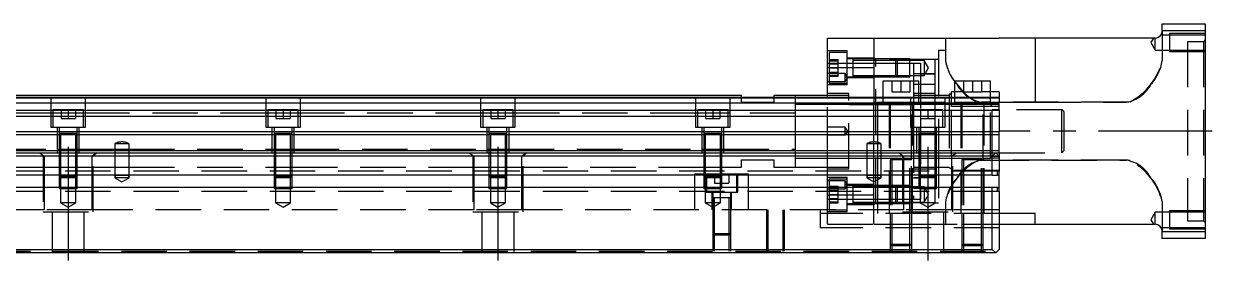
# Model space of a CAD drawing. Extents: x -11 to 991, y -337 to 120.
# Drawn here: x 487.6 to 819.4, y -313.3 to -246.1 of the extents above; entities that cross this region are included whole.
import ezdxf

# ---------------------------------------------------------------- set-up
doc = ezdxf.new("R2010")
doc.units = 0
doc.linetypes.add('CENTER', pattern=[50.8, 31.75, -6.35, 6.35, -6.35])
doc.linetypes.add('DASHED', pattern=[19.05, 12.7, -6.35])
doc.layers.get('0').update_dxf_attribs({"linetype": 'CONTINUOUS'})
doc.layers.add('CENTER', color=1, linetype='CENTER')

msp = doc.modelspace()

# ---------------------------------------------------------------- linework, layer by layer
at = {"color": 7, "linetype": 'CONTINUOUS'}
for p, q in [((805.5, -248.12), (805.5, -246.12)), ((805.5, -246.12), (817.5, -246.12)), ((817.5, -248.12), (805.5, -248.12)), ((817.5, -246.12), (817.5, -248.12)), ((817.5, -248.12), (817.5, -304.12)), ((712, -258.34), (712, -250.12)), ((712, -250.12), (725, -250.12)), ((725, -250.12), (760, -250.12)), ((725, -250.12), (725, -266.62)), ((770, -250.12), (760, -250.12)), ((803.5, -250.12), (770, -250.12)), ((770, -250.12), (770, -268.12)), ((712, -266.62), (712, -258.34)), ((712, -258.34), (725, -258.34)), ((727.5, -262.12), (727.5, -266.62)), ((737.5, -262.12), (727.5, -262.12)), ((737.5, -266.62), (737.5, -262.12)), ((747.5, -262.12), (747.5, -266.62)), ((757.5, -262.12), (747.5, -262.12)), ((757.5, -266.62), (757.5, -262.12)), ((688, -266.12), (473.5, -266.12)), ((473.5, -266.62), (760, -266.62)), ((473.5, -266.78), (760, -266.78)), ((473.5, -268.18), (760, -268.18)), ((688, -266.62), (688, -266.12)), ((703, -266.12), (697, -266.12)), ((697, -266.12), (697, -266.62)), ((712, -266.12), (703, -266.12)), ((703, -266.12), (703, -266.62)), ((703, -266.12), (703, -266.62)), ((760, -266.78), (760, -266.62)), ((760, -266.78), (760, -268.18)), ((770, -268.12), (760, -268.12)), ((760, -270.26), (760, -268.18)), ((473.5, -270.26), (760, -270.26)), ((473.5, -271.88), (760, -271.88)), ((760, -270.26), (760, -271.88)), ((760, -271.88), (760, -276.17)), ((0, -277.02), (760, -277.02)), ((473.5, -276.17), (760, -276.17)), ((502.5, -276.72), (497.5, -276.72)), ((502.5, -276.72), (497.5, -276.72)), ((562.5, -276.72), (557.5, -276.72)), ((742.5, -276.72), (737.5, -276.72)), ((760, -277.02), (760, -276.17)), ((760, -281.52), (760, -277.02)), ((0, -281.52), (760, -281.52)), ((760, -282.12), (760, -281.52)), ((1, -282.12), (759, -282.12)), ((758, -283.12), (2, -283.12)), ((735.5, -284.12), (729.5, -284.12)), ((755.5, -284.12), (749.5, -284.12)), ((758, -283.12), (759, -282.12)), ((758, -288.42), (758, -283.12)), ((759, -282.12), (760, -283.12)), ((759, -282.12), (760, -282.12)), ((760, -283.12), (760, -287.27)), ((758, -288.42), (2, -288.42)), ((758, -288.42), (759.5, -288.42)), ((759.5, -288.42), (759.5, -287.27)), ((759.5, -287.27), (760, -287.27)), ((760, -288.42), (759.5, -288.42)), ((760, -288.42), (760, -287.27)), ((760, -291.82), (760, -288.42)), ((758, -291.82), (2, -291.82)), ((759.5, -291.82), (758, -291.82)), ((758, -309.12), (758, -291.82)), ((759.5, -291.82), (760, -291.82)), ((759.5, -292.97), (759.5, -291.82)), ((760, -292.97), (760, -291.82)), ((685, -294.72), (680, -294.72)), ((685, -294.72), (680, -294.72)), ((685, -294.72), (680, -294.72)), ((760, -292.97), (759.5, -292.97)), ((760, -292.97), (760, -309.12)), ((770, -299.12), (760, -299.12)), ((770, -302.12), (770, -299.12)), ((760, -302.12), (770, -302.12)), ((770, -302.12), (803.5, -302.12)), ((805.5, -306.12), (805.5, -304.12)), ((805.5, -304.12), (817.5, -304.12)), ((817.5, -304.12), (817.5, -306.12)), ((817.5, -306.12), (805.5, -306.12)), ((759, -310.12), (1, -310.12)), ((2, -309.12), (758, -309.12)), ((759, -310.12), (758, -309.12)), ((760, -309.12), (759, -310.12))]:
    msp.add_line(p, q, dxfattribs=at)
at = {"color": 3, "linetype": 'DASHED'}
for p, q in [((805.5, -248.12), (805.5, -256.49)), ((817.5, -248.87), (807.5, -248.87)), ((807.5, -248.87), (807.5, -253.87)), ((745, -250.12), (745, -256.49)), ((803.01, -250.12), (802.29, -251.37)), ((802.29, -251.37), (803.5, -253.47)), ((803.5, -253.47), (803.5, -250.12)), ((805.12, -249.3), (805.14, -249.27)), ((807.5, -249.27), (805.14, -249.27)), ((817.5, -249.27), (807.5, -249.27)), ((817, -251.12), (812.5, -251.12)), ((812.5, -251.12), (812.5, -301.12)), ((817.5, -250.62), (817, -251.12)), ((817, -251.12), (817, -301.12)), ((717.5, -253.69), (712, -253.69)), ((717.5, -254.19), (712.5, -254.19)), ((712.5, -254.19), (712.5, -258.44)), ((717.5, -263.19), (717.5, -253.69)), ((745, -253.62), (743, -253.62)), ((743, -253.62), (743, -275.12)), ((803.5, -253.47), (807.5, -253.47)), ((812.5, -253.62), (805.5, -253.62)), ((807.5, -253.47), (817.5, -253.47)), ((807.5, -253.87), (817.5, -253.87)), ((712, -257.12), (712.5, -257.12)), ((712, -257.12), (712.5, -257.12)), ((712.5, -256.13), (715, -256.13)), ((712.5, -256.44), (715, -256.44)), ((712.5, -257.12), (717.5, -257.12)), ((712.5, -257.12), (717.5, -257.12)), ((712.5, -257.29), (715, -257.29)), ((712.5, -258.44), (712.5, -262.69)), ((712.5, -258.44), (715, -258.44)), ((715, -257.29), (715, -256.13)), ((715, -259.6), (715, -257.29)), ((725, -255.69), (717.5, -255.69)), ((719.1, -255.94), (717.5, -255.94)), ((717.5, -257.12), (719.1, -257.12)), ((717.5, -257.12), (719.1, -257.12)), ((719.1, -255.94), (719.09, -255.94)), ((719.1, -255.94), (719.1, -255.94)), ((725, -255.94), (719.1, -255.94)), ((719.1, -255.94), (719.1, -256.34)), ((719.1, -255.94), (719.1, -260.94)), ((725, -256.34), (719.1, -256.34)), ((719.1, -256.34), (719.1, -258.3)), ((719.1, -257.12), (725, -257.12)), ((719.1, -257.12), (725, -257.12)), ((719.1, -258.3), (719.1, -258.58)), ((719.1, -258.44), (719.1, -260.94)), ((719.1, -258.58), (719.1, -260.54)), ((725.5, -256.12), (725, -255.62)), ((731.1, -255.94), (725, -255.94)), ((731.1, -255.94), (725, -255.94)), ((725.5, -256.12), (725, -256.12)), ((731.5, -256.34), (725, -256.34)), ((725, -257.12), (736, -257.12)), ((725, -257.12), (736, -257.12)), ((742, -256.12), (725.5, -256.12)), ((725.5, -296.12), (725.5, -256.12)), ((731.5, -256.34), (731.1, -255.94)), ((735, -255.94), (731.1, -255.94)), ((731.1, -258.44), (731.1, -255.94)), ((731.1, -260.94), (731.1, -258.44)), ((735, -256.34), (731.5, -256.34)), ((731.5, -256.34), (731.5, -258.44)), ((731.5, -258.44), (731.5, -260.54)), ((735, -260.94), (735, -255.94)), ((739, -256.34), (735, -256.34)), ((736, -257.12), (738, -257.12)), ((736, -257.12), (736, -266.62)), ((738, -257.12), (738, -270.12)), ((740.21, -258.44), (739, -256.34)), ((739, -256.34), (739, -258.44)), ((739, -260.54), (740.21, -258.44)), ((739, -258.44), (739, -260.54)), ((743, -256.12), (742, -256.12)), ((742, -256.12), (742, -266.62)), ((717, -260.02), (712, -260.02)), ((712.5, -259.6), (715, -259.6)), ((712.5, -260.44), (715, -260.44)), ((712.5, -260.75), (715, -260.75)), ((715, -260.75), (715, -259.6)), ((717.66, -261.12), (717, -260.02)), ((717, -261.12), (717, -260.02)), ((717, -262.22), (717.66, -261.12)), ((717.66, -261.12), (717, -261.12)), ((717.5, -261.12), (717, -261.12)), ((717, -262.22), (717, -261.12)), ((717.5, -260.94), (719.1, -260.94)), ((717.66, -261.12), (717.5, -261.12)), ((725, -261.19), (717.5, -261.19)), ((719.09, -260.94), (725, -260.94)), ((719.1, -260.54), (725, -260.54)), ((719.1, -260.54), (719.1, -260.94)), ((725, -260.54), (731.5, -260.54)), ((725, -260.94), (731.1, -260.94)), ((725, -260.94), (731.1, -260.94)), ((730, -262.12), (730, -265.12)), ((731.1, -260.94), (731.5, -260.54)), ((731.1, -260.94), (735, -260.94)), ((731.5, -260.54), (735, -260.54)), ((732.5, -262.12), (732.5, -265.12)), ((735, -260.54), (739, -260.54)), ((735, -262.12), (735, -265.12)), ((738, -260.12), (736, -260.12)), ((738, -260.12), (742, -260.12)), ((742, -260.12), (738, -260.12)), ((747.51, -262.14), (749.94, -265.12)), ((750, -262.12), (750, -265.12)), ((752.5, -262.12), (752.5, -265.12)), ((755, -262.12), (755, -265.12)), ((712, -262.22), (717, -262.22)), ((717.5, -263.19), (712, -263.19)), ((712.5, -262.69), (717.5, -262.69)), ((730, -265.12), (732.5, -265.12)), ((732.5, -265.12), (735, -265.12)), ((742, -263.12), (736, -263.12)), ((742, -263.12), (736, -263.12)), ((746.63, -266.62), (746.63, -265.12)), ((747.5, -265.12), (746.63, -265.12)), ((750, -265.12), (747.5, -265.12)), ((749.94, -265.12), (751.58, -266.62)), ((750, -265.12), (752.5, -265.12)), ((752.5, -265.12), (755, -265.12)), ((757.5, -265.12), (755, -265.12)), ((760, -265.12), (757.5, -265.12)), ((760, -265.12), (760, -266.62)), ((495.25, -275.12), (495.25, -266.62)), ((504.75, -266.62), (504.75, -275.12)), ((555.25, -275.12), (555.25, -266.62)), ((564.75, -266.62), (564.75, -275.12)), ((615.25, -275.12), (615.25, -266.62)), ((624.75, -266.62), (624.75, -275.12)), ((675.25, -275.12), (675.25, -266.62)), ((684.75, -266.62), (684.75, -275.12)), ((688, -268.12), (688, -266.62)), ((697, -268.12), (688, -268.12)), ((697, -266.62), (697, -268.12)), ((703, -266.62), (703, -276.12)), ((703, -266.62), (703, -276.12)), ((712, -268.62), (703, -268.62)), ((718, -265.62), (712, -265.62)), ((718, -266.12), (712, -266.12)), ((712, -282.12), (712, -266.62)), ((718, -268.62), (712, -268.62)), ((718, -286.62), (718, -265.62)), ((725, -268.62), (718, -268.62)), ((718, -268.62), (725, -268.62)), ((725, -266.62), (725, -268.12)), ((725, -268.12), (726, -268.12)), ((725, -279.12), (725, -268.12)), ((729.5, -268.62), (725, -268.62)), ((725, -268.62), (729.5, -268.62)), ((735.25, -268.12), (726, -268.12)), ((726, -268.12), (726, -279.23)), ((727.5, -266.62), (727.5, -268.12)), ((729.25, -268.12), (729.25, -299.12)), ((729.5, -268.12), (729.5, -284.12)), ((735.25, -268.62), (729.5, -268.62)), ((729.5, -268.62), (735.25, -268.62)), ((735.25, -275.12), (735.25, -266.62)), ((744.75, -268.12), (735.25, -268.12)), ((735.5, -268.62), (735.25, -268.62)), ((735.25, -268.62), (735.5, -268.62)), ((735.5, -284.12), (735.5, -268.12)), ((736, -268.62), (735.5, -268.62)), ((735.5, -268.62), (736, -268.62)), ((735.75, -270.12), (735.75, -268.12)), ((742, -265.62), (736, -265.62)), ((737.5, -266.12), (736, -266.12)), ((736, -266.62), (736, -268.12)), ((736, -268.12), (736, -270.12)), ((742, -268.62), (736, -268.62)), ((742, -266.12), (737.5, -266.12)), ((737.5, -268.12), (737.5, -266.62)), ((746, -266.12), (742, -266.12)), ((742, -266.62), (742, -268.12)), ((742, -268.12), (742, -270.12)), ((744.75, -268.62), (742, -268.62)), ((744.75, -266.62), (744.75, -275.12)), ((760, -268.12), (744.75, -268.12)), ((746, -268.62), (744.75, -268.62)), ((746, -265.74), (746, -266.62)), ((746.31, -265.74), (746, -265.74)), ((746, -266.62), (746, -268.12)), ((746, -268.12), (746, -286.49)), ((746.63, -268.62), (746, -268.62)), ((746.63, -268.62), (746, -268.62)), ((746.63, -268.12), (746.63, -266.62)), ((746.63, -269.19), (746.63, -268.12)), ((749.5, -268.62), (746.63, -268.62)), ((749.5, -268.62), (746.63, -268.62)), ((747.5, -266.62), (747.5, -268.12)), ((749.25, -268.12), (749.25, -299.12)), ((749.5, -268.12), (749.5, -284.12)), ((755.5, -268.62), (749.5, -268.62)), ((755.5, -268.62), (749.5, -268.62)), ((795.5, -268.04), (755, -268.04)), ((755, -268.04), (757.5, -268.04)), ((755.5, -284.12), (755.5, -268.12)), ((757.5, -268.62), (755.5, -268.62)), ((757.5, -268.62), (755.5, -268.62)), ((755.75, -299.12), (755.75, -268.12)), ((757.5, -268.12), (757.5, -266.62)), ((757.5, -268.04), (760, -268.04)), ((758, -269.12), (757.5, -268.62)), ((760, -268.62), (757.5, -268.62)), ((757.5, -283.62), (757.5, -268.62)), ((760, -268.04), (770, -268.04)), ((770, -268.04), (795.5, -268.04)), ((795.85, -268.03), (795.5, -268.04)), ((796.19, -267.98), (795.85, -268.03)), ((796.55, -267.9), (796.19, -267.98)), ((495.25, -271.12), (473.5, -271.12)), ((495.75, -271.12), (495.25, -271.12)), ((495.75, -270.12), (495.75, -275.12)), ((504.25, -270.12), (495.75, -270.12)), ((504.25, -271.12), (495.75, -271.12)), ((498, -270.12), (498, -272.62)), ((500, -270.12), (500, -272.62)), ((502, -270.12), (502, -272.62)), ((504.25, -275.12), (504.25, -270.12)), ((504.75, -271.12), (504.25, -271.12)), ((555.25, -271.12), (504.75, -271.12)), ((555.75, -271.12), (555.25, -271.12)), ((555.75, -270.12), (555.75, -275.12)), ((564.25, -270.12), (555.75, -270.12)), ((564.25, -271.12), (555.75, -271.12)), ((558, -270.12), (558, -272.62)), ((560, -270.12), (560, -272.62)), ((562, -270.12), (562, -272.62)), ((564.25, -275.12), (564.25, -270.12)), ((564.75, -271.12), (564.25, -271.12)), ((615.25, -271.12), (564.75, -271.12)), ((615.75, -271.12), (615.25, -271.12)), ((615.75, -270.12), (615.75, -275.12)), ((624.25, -270.12), (615.75, -270.12)), ((624.25, -271.12), (615.75, -271.12)), ((618, -270.12), (618, -272.62)), ((620, -270.12), (620, -272.62)), ((622, -270.12), (622, -272.62)), ((624.25, -275.12), (624.25, -270.12)), ((624.75, -271.12), (624.25, -271.12)), ((675.25, -271.12), (624.75, -271.12)), ((675.75, -271.12), (675.25, -271.12)), ((675.75, -270.12), (675.75, -275.12)), ((684.25, -270.12), (675.75, -270.12)), ((684.25, -271.12), (675.75, -271.12)), ((678, -270.12), (678, -272.62)), ((680, -270.12), (680, -272.62)), ((682, -270.12), (682, -272.62)), ((684.25, -275.12), (684.25, -270.12)), ((684.75, -271.12), (684.25, -271.12)), ((703, -271.12), (684.75, -271.12)), ((735.75, -270.12), (735.75, -275.12)), ((744.25, -270.12), (735.75, -270.12)), ((736, -270.12), (736, -275.12)), ((738, -270.12), (738, -272.62)), ((740, -270.12), (740, -272.62)), ((742, -270.12), (742, -272.62)), ((744.25, -275.12), (744.25, -270.12)), ((746.63, -283.05), (746.63, -269.19)), ((749.5, -269.19), (746.63, -269.19)), ((755.5, -269.19), (749.5, -269.19)), ((760, -269.19), (755.5, -269.19)), ((758, -283.12), (758, -269.12)), ((760, -270.12), (758, -270.12)), ((777.5, -270.12), (760, -270.12)), ((778, -270.62), (777.5, -270.12)), ((777.5, -282.12), (777.5, -270.12)), ((778, -270.62), (778, -281.62)), ((504.75, -275.12), (495.25, -275.12)), ((497, -282.12), (497, -275.12)), ((497.5, -275.12), (497.5, -276.72)), ((498, -272.62), (500, -272.62)), ((500, -272.62), (502, -272.62)), ((502.5, -276.72), (502.5, -275.12)), ((503, -275.12), (503, -282.12)), ((564.75, -275.12), (555.25, -275.12)), ((557, -282.12), (557, -275.12)), ((557.5, -275.12), (557.5, -276.72)), ((558, -272.62), (560, -272.62)), ((560, -272.62), (562, -272.62)), ((562.5, -276.72), (562.5, -275.12)), ((563, -275.12), (563, -282.12)), ((624.75, -275.12), (615.25, -275.12)), ((617, -282.12), (617, -275.12)), ((617.5, -275.12), (617.5, -276.72)), ((618, -272.62), (620, -272.62)), ((620, -272.62), (622, -272.62)), ((622.5, -276.72), (622.5, -275.12)), ((623, -275.12), (623, -282.12)), ((684.75, -275.12), (675.25, -275.12)), ((677, -282.12), (677, -275.12)), ((677.5, -275.12), (677.5, -276.72)), ((678, -272.62), (680, -272.62)), ((680, -272.62), (682, -272.62)), ((682.5, -276.72), (682.5, -275.12)), ((683, -275.12), (683, -282.12)), ((717, -275.02), (712, -275.02)), ((717.66, -276.12), (717, -275.02)), ((717, -277.22), (717, -275.02)), ((744.75, -275.12), (735.25, -275.12)), ((735.75, -299.12), (735.75, -275.12)), ((736, -275.12), (736, -295.12)), ((737, -282.12), (737, -275.12)), ((737.5, -275.12), (737.5, -276.72)), ((738, -272.62), (738, -295.12)), ((738, -272.62), (740, -272.62)), ((740, -272.62), (742, -272.62)), ((742, -272.62), (742, -275.12)), ((742, -275.12), (742, -296.12)), ((742.5, -276.72), (742.5, -275.12)), ((743, -275.12), (743, -282.12)), ((497.5, -276.71), (497.5, -276.72)), ((497.5, -276.72), (497.5, -282.12)), ((497.5, -276.72), (497.5, -276.72)), ((502.5, -276.72), (497.5, -276.72)), ((497.9, -276.72), (497.9, -282.12)), ((502.1, -282.12), (502.1, -276.72)), ((502.5, -276.72), (502.5, -276.71)), ((502.5, -282.12), (502.5, -276.72)), ((502.5, -276.72), (502.5, -276.72)), ((557.5, -276.71), (557.5, -276.72)), ((557.5, -276.72), (557.5, -282.12)), ((557.5, -276.72), (557.5, -276.72)), ((562.5, -276.72), (557.5, -276.72)), ((557.9, -276.72), (557.9, -282.12)), ((562.1, -282.12), (562.1, -276.72)), ((562.5, -276.72), (562.5, -276.71)), ((562.5, -282.12), (562.5, -276.72)), ((562.5, -276.72), (562.5, -276.72)), ((617.5, -276.71), (617.5, -276.72)), ((617.5, -276.72), (617.5, -276.72)), ((617.5, -276.72), (617.5, -282.12)), ((622.5, -276.72), (617.5, -276.72)), ((617.9, -276.72), (617.9, -282.12)), ((622.1, -282.12), (622.1, -276.72)), ((622.5, -276.72), (622.5, -276.71)), ((622.5, -276.72), (622.5, -276.72)), ((622.5, -282.12), (622.5, -276.72)), ((677.5, -276.71), (677.5, -276.72)), ((677.5, -276.72), (677.5, -276.72)), ((677.5, -276.72), (677.5, -282.12)), ((682.5, -276.72), (677.5, -276.72)), ((677.9, -276.72), (677.9, -282.12)), ((682.1, -282.12), (682.1, -276.72)), ((682.5, -276.72), (682.5, -276.71)), ((682.5, -276.72), (682.5, -276.72)), ((682.5, -282.12), (682.5, -276.72)), ((703, -276.12), (703, -282.12)), ((703, -276.12), (703, -282.12)), ((717, -277.22), (712, -277.22)), ((717.66, -276.12), (717, -277.22)), ((737.5, -276.71), (737.5, -276.72)), ((737.5, -276.72), (737.5, -276.72)), ((737.5, -276.72), (737.5, -282.12)), ((742.5, -276.72), (737.5, -276.72)), ((737.9, -276.72), (737.9, -282.12)), ((742.1, -282.12), (742.1, -276.72)), ((742.5, -276.72), (742.5, -276.71)), ((742.5, -276.72), (742.5, -276.72)), ((742.5, -282.12), (742.5, -276.72)), ((443, -281.12), (497, -281.12)), ((497, -281.12), (497.5, -281.12)), ((497.5, -281.12), (497.9, -281.12)), ((497.9, -281.12), (502.1, -281.12)), ((502.1, -281.12), (502.5, -281.12)), ((502.5, -281.12), (503, -281.12)), ((503, -281.12), (513, -281.12)), ((513, -279.62), (513, -282.12)), ((517, -279.62), (513, -279.62)), ((513, -281.12), (517, -281.12)), ((515.06, -279.12), (514.94, -279.12)), ((517, -282.12), (517, -279.62)), ((517, -281.12), (557, -281.12)), ((557, -281.12), (557.5, -281.12)), ((557.5, -281.12), (557.9, -281.12)), ((557.9, -281.12), (562.1, -281.12)), ((562.1, -281.12), (562.5, -281.12)), ((562.5, -281.12), (563, -281.12)), ((563, -281.12), (617, -281.12)), ((617, -281.12), (617.5, -281.12)), ((617.5, -281.12), (617.9, -281.12)), ((617.9, -281.12), (622.1, -281.12)), ((622.1, -281.12), (622.5, -281.12)), ((622.5, -281.12), (623, -281.12)), ((623, -281.12), (677, -281.12)), ((677, -281.12), (677.5, -281.12)), ((677.5, -281.12), (677.9, -281.12)), ((677.9, -281.12), (682.1, -281.12)), ((682.1, -281.12), (682.5, -281.12)), ((682.5, -281.12), (683, -281.12)), ((683, -281.12), (703, -281.12)), ((723, -279.62), (723, -282.12)), ((727, -279.62), (723, -279.62)), ((725.06, -279.12), (724.94, -279.12)), ((725, -282.12), (725, -279.12)), ((726, -279.23), (726, -282.12)), ((727, -282.12), (727, -279.62)), ((777.5, -282.12), (778, -281.62)), ((492, -282.12), (493, -283.12)), ((492.06, -282.12), (493.29, -283.12)), ((493, -283.12), (493, -298.62)), ((493.29, -283.12), (493.29, -288.42)), ((497.5, -282.12), (497.5, -288.42)), ((497.5, -282.12), (497.5, -288.42)), ((497.9, -282.12), (497.9, -288.42)), ((502.1, -288.42), (502.1, -282.12)), ((502.5, -288.42), (502.5, -282.12)), ((502.5, -288.42), (502.5, -282.12)), ((507.94, -282.12), (506.71, -283.12)), ((506.71, -288.42), (506.71, -283.12)), ((507, -283.12), (508, -282.12)), ((507, -298.62), (507, -283.12)), ((513, -282.12), (513, -288.42)), ((517, -288.42), (517, -282.12)), ((557.5, -282.12), (557.5, -288.42)), ((557.5, -282.12), (557.5, -288.42)), ((557.9, -282.12), (557.9, -288.42)), ((562.1, -288.42), (562.1, -282.12)), ((562.5, -288.42), (562.5, -282.12)), ((562.5, -288.42), (562.5, -282.12)), ((612, -282.12), (613, -283.12)), ((612.06, -282.12), (613.29, -283.12)), ((613, -283.12), (613, -298.62)), ((613.29, -283.12), (613.29, -288.42)), ((617.5, -282.12), (617.5, -288.42)), ((617.5, -282.12), (617.5, -288.42)), ((617.9, -282.12), (617.9, -288.42)), ((622.1, -288.42), (622.1, -282.12)), ((622.5, -288.42), (622.5, -282.12)), ((622.5, -288.42), (622.5, -282.12)), ((627.94, -282.12), (626.71, -283.12)), ((626.71, -288.42), (626.71, -283.12)), ((627, -283.12), (628, -282.12)), ((627, -298.62), (627, -283.12)), ((677.5, -282.12), (677.5, -288.42)), ((677.5, -282.12), (677.5, -288.42)), ((677.9, -282.12), (677.9, -288.42)), ((682.1, -288.42), (682.1, -282.12)), ((682.5, -288.42), (682.5, -282.12)), ((682.5, -288.42), (682.5, -282.12)), ((688, -284.12), (697, -284.12)), ((688, -286.12), (688, -284.12)), ((697, -284.12), (697, -286.12)), ((703, -282.12), (703, -286.12)), ((703, -282.12), (703, -286.12)), ((703, -283.62), (712, -283.62)), ((712, -288.42), (712, -282.12)), ((712, -283.62), (718, -283.62)), ((718, -283.62), (723, -283.62)), ((718, -283.62), (723, -283.62)), ((723, -282.12), (723, -288.42)), ((723, -283.62), (725, -283.62)), ((723, -283.62), (725, -283.62)), ((725, -288.42), (725, -282.12)), ((725, -283.62), (727, -283.62)), ((725, -283.62), (727, -283.62)), ((726, -282.12), (726, -288.42)), ((727, -288.42), (727, -282.12)), ((727, -283.62), (736, -283.62)), ((727, -283.62), (736, -283.62)), ((729.5, -284.11), (729.5, -299.12)), ((735.5, -284.12), (729.5, -284.12)), ((730, -284.12), (730, -299.12)), ((732, -282.12), (733, -283.12)), ((732.06, -282.12), (733.29, -283.12)), ((733, -283.12), (733, -298.62)), ((733.29, -283.12), (733.29, -288.42)), ((735, -299.12), (735, -284.12)), ((735.5, -298.62), (735.5, -284.11)), ((736, -283.62), (746, -283.62)), ((737.5, -282.12), (737.5, -288.42)), ((737.5, -282.12), (737.5, -288.42)), ((737.9, -282.12), (737.9, -288.42)), ((742.1, -288.42), (742.1, -282.12)), ((742.5, -288.42), (742.5, -282.12)), ((742.5, -288.42), (742.5, -282.12)), ((743, -282.12), (743, -298.62)), ((746, -283.62), (757.5, -283.62)), ((746.63, -283.05), (746.63, -287.12)), ((760, -283.05), (746.63, -283.05)), ((747.94, -282.12), (746.71, -283.12)), ((746.71, -288.42), (746.71, -283.12)), ((747, -283.12), (748, -282.12)), ((747, -298.62), (747, -283.12)), ((749.5, -284.11), (749.5, -299.12)), ((755.5, -284.12), (749.5, -284.12)), ((750, -284.12), (750, -299.12)), ((754.07, -284.31), (754.31, -284.26)), ((754.31, -284.26), (754.65, -284.21)), ((754.65, -284.21), (755, -284.2)), ((755, -299.12), (755, -284.12)), ((755.56, -284.2), (755, -284.2)), ((755, -284.2), (755.56, -284.2)), ((755.5, -299.12), (755.5, -284.11)), ((795.5, -284.2), (755.56, -284.2)), ((755.56, -284.2), (795.5, -284.2)), ((757.5, -283.62), (758, -283.12)), ((760, -283.62), (757.5, -283.62)), ((758, -283.12), (760, -283.12)), ((760, -282.12), (777.5, -282.12)), ((760, -282.12), (760, -283.05)), ((795.85, -284.21), (795.5, -284.2)), ((796.19, -284.26), (795.85, -284.21)), ((796.55, -284.34), (796.19, -284.26)), ((759.5, -287.27), (0.5, -287.27)), ((442.5, -286.12), (493.29, -286.12)), ((493.29, -286.12), (497.5, -286.12)), ((493.29, -288.42), (493.29, -291.82)), ((497.5, -286.12), (497.9, -286.12)), ((497.5, -288.42), (497.5, -288.72)), ((497.5, -288.42), (497.5, -288.72)), ((497.9, -286.12), (502.1, -286.12)), ((497.9, -288.42), (497.9, -289.12)), ((502.1, -286.12), (502.5, -286.12)), ((502.1, -289.12), (502.1, -288.42)), ((502.5, -286.12), (506.71, -286.12)), ((502.5, -288.72), (502.5, -288.42)), ((502.5, -288.72), (502.5, -288.42)), ((506.71, -286.12), (513, -286.12)), ((506.71, -291.82), (506.71, -288.42)), ((513, -286.12), (517, -286.12)), ((513, -288.42), (513, -288.49)), ((513, -288.49), (513, -289.12)), ((513, -288.49), (513.17, -289.12)), ((517, -288.49), (513, -288.49)), ((516.83, -289.12), (517, -288.49)), ((517, -286.12), (557.5, -286.12)), ((517, -288.49), (517, -288.42)), ((517, -289.12), (517, -288.49)), ((557.5, -286.12), (557.9, -286.12)), ((557.5, -288.42), (557.5, -288.72)), ((557.5, -288.42), (557.5, -288.72)), ((557.9, -286.12), (562.1, -286.12)), ((557.9, -288.42), (557.9, -289.12)), ((562.1, -286.12), (562.5, -286.12)), ((562.1, -289.12), (562.1, -288.42)), ((562.5, -286.12), (613.29, -286.12)), ((562.5, -288.72), (562.5, -288.42)), ((562.5, -288.72), (562.5, -288.42)), ((613.29, -286.12), (617.5, -286.12)), ((613.29, -288.42), (613.29, -291.82)), ((617.5, -286.12), (617.9, -286.12)), ((617.5, -288.42), (617.5, -288.72)), ((617.5, -288.42), (617.5, -288.72)), ((617.9, -286.12), (622.1, -286.12)), ((617.9, -288.42), (617.9, -289.12)), ((622.1, -286.12), (622.5, -286.12)), ((622.1, -289.12), (622.1, -288.42)), ((622.5, -286.12), (626.71, -286.12)), ((622.5, -288.72), (622.5, -288.42)), ((622.5, -288.72), (622.5, -288.42)), ((626.71, -286.12), (677.5, -286.12)), ((626.71, -291.82), (626.71, -288.42)), ((677.5, -288.12), (675, -288.12)), ((675, -288.42), (675, -288.12)), ((675, -291.82), (675, -288.42)), ((677.5, -286.12), (677.9, -286.12)), ((677.9, -288.12), (677.5, -288.12)), ((677.5, -288.42), (677.5, -288.72)), ((677.5, -288.42), (677.5, -288.72)), ((677.9, -286.12), (682.1, -286.12)), ((682.1, -288.12), (677.9, -288.12)), ((677.9, -288.42), (677.9, -289.12)), ((678, -288.12), (678, -293.12)), ((678.25, -288.12), (678.25, -288.42)), ((678.25, -288.42), (678.25, -289.12)), ((680.5, -288.12), (680.5, -290.62)), ((682.1, -286.12), (682.5, -286.12)), ((682.5, -288.12), (682.1, -288.12)), ((682.1, -289.12), (682.1, -288.42)), ((682.5, -286.12), (688, -286.12)), ((690, -288.12), (682.5, -288.12)), ((682.5, -288.72), (682.5, -288.42)), ((682.5, -288.72), (682.5, -288.42)), ((684.5, -288.12), (684.5, -290.62)), ((686.75, -288.42), (686.75, -288.12)), ((686.75, -291.82), (686.75, -288.42)), ((687, -293.12), (687, -288.12)), ((690, -288.42), (690, -288.12)), ((690, -291.82), (690, -288.42)), ((697, -286.12), (703, -286.12)), ((703, -286.12), (712, -286.12)), ((712, -286.12), (718, -286.12)), ((712, -286.62), (718, -286.62)), ((712, -291.82), (712, -288.42)), ((723, -288.42), (723, -288.49)), ((723, -288.49), (723, -289.12)), ((723, -288.49), (723.17, -289.12)), ((727, -288.49), (723, -288.49)), ((725, -289.12), (725, -288.42)), ((726, -288.42), (726, -289.12)), ((726.83, -289.12), (727, -288.49)), ((727, -288.49), (727, -288.42)), ((727, -289.12), (727, -288.49)), ((733.29, -288.42), (733.29, -291.82)), ((736, -286.12), (746, -286.12)), ((736, -286.62), (742, -286.62)), ((737.5, -288.42), (737.5, -288.72)), ((737.5, -288.42), (737.5, -288.72)), ((737.9, -288.42), (737.9, -289.12)), ((742.1, -289.12), (742.1, -288.42)), ((742.5, -288.72), (742.5, -288.42)), ((742.5, -288.72), (742.5, -288.42)), ((746.31, -286.49), (746, -286.49)), ((760, -287.12), (746.63, -287.12)), ((746.71, -291.82), (746.71, -288.42)), ((493.29, -291.82), (493.29, -298.12)), ((497.5, -288.72), (497.9, -289.12)), ((497.5, -288.72), (497.5, -291.82)), ((497.5, -288.72), (502.5, -288.72)), ((497.5, -291.82), (497.5, -292.12)), ((497.9, -289.12), (497.9, -292.12)), ((502.1, -289.12), (497.9, -289.12)), ((502.1, -289.12), (502.5, -288.72)), ((502.1, -292.12), (502.1, -289.12)), ((502.5, -291.82), (502.5, -288.72)), ((502.5, -292.12), (502.5, -291.82)), ((506.71, -298.12), (506.71, -291.82)), ((513, -289.12), (515, -290.27)), ((517, -289.12), (513, -289.12)), ((515, -290.27), (517, -289.12)), ((557.5, -288.72), (557.9, -289.12)), ((557.5, -288.72), (557.5, -291.82)), ((557.5, -288.72), (562.5, -288.72)), ((557.5, -291.82), (557.5, -292.12)), ((557.9, -289.12), (557.9, -292.12)), ((562.1, -289.12), (557.9, -289.12)), ((562.1, -289.12), (562.5, -288.72)), ((562.1, -292.12), (562.1, -289.12)), ((562.5, -291.82), (562.5, -288.72)), ((562.5, -292.12), (562.5, -291.82)), ((613.29, -291.82), (613.29, -298.12)), ((617.5, -288.72), (617.9, -289.12)), ((617.5, -288.72), (617.5, -291.82)), ((617.5, -288.72), (622.5, -288.72)), ((617.5, -291.82), (617.5, -292.12)), ((617.9, -289.12), (617.9, -292.12)), ((622.1, -289.12), (617.9, -289.12)), ((622.1, -289.12), (622.5, -288.72)), ((622.1, -292.12), (622.1, -289.12)), ((622.5, -291.82), (622.5, -288.72)), ((622.5, -292.12), (622.5, -291.82)), ((626.71, -298.12), (626.71, -291.82)), ((675, -298.12), (675, -291.82)), ((677.5, -288.72), (677.9, -289.12)), ((677.5, -288.72), (677.5, -291.82)), ((677.5, -288.72), (682.5, -288.72)), ((677.5, -291.82), (677.5, -292.12)), ((677.9, -289.12), (677.9, -292.12)), ((682.1, -289.12), (677.9, -289.12)), ((678.25, -289.12), (678.25, -291.82)), ((678.25, -291.82), (678.25, -292.12)), ((680.5, -290.62), (682.5, -290.62)), ((682.1, -289.12), (682.5, -288.72)), ((682.1, -292.12), (682.1, -289.12)), ((682.5, -291.82), (682.5, -288.72)), ((682.5, -290.62), (684.5, -290.62)), ((682.5, -292.12), (682.5, -291.82)), ((686.75, -293.12), (686.75, -291.82)), ((690, -298.12), (690, -291.82)), ((717.5, -289.05), (712, -289.05)), ((717, -290.02), (712, -290.02)), ((712, -293.9), (712, -291.82)), ((717.5, -289.55), (712.5, -289.55)), ((712.5, -289.55), (712.5, -291.82)), ((712.5, -291.49), (715, -291.49)), ((712.5, -291.8), (715, -291.8)), ((712.5, -291.82), (712.5, -298.05)), ((715, -291.8), (715, -291.49)), ((715, -293.8), (715, -291.8)), ((717.66, -291.12), (717, -290.02)), ((717, -291.12), (717, -290.02)), ((717, -292.22), (717.66, -291.12)), ((717, -292.22), (717, -291.12)), ((717.66, -291.12), (717, -291.12)), ((717.5, -293.8), (717.5, -289.05)), ((725, -291.05), (717.5, -291.05)), ((719.1, -291.3), (717.5, -291.3)), ((719.1, -291.3), (719.09, -291.3)), ((725, -291.3), (719.1, -291.3)), ((719.1, -291.3), (719.1, -291.3)), ((719.1, -291.3), (719.1, -291.7)), ((719.1, -291.3), (719.1, -296.3)), ((725, -291.7), (719.1, -291.7)), ((719.1, -291.7), (719.1, -291.82)), ((719.1, -291.82), (719.1, -295.9)), ((723, -289.12), (725, -290.27)), ((727, -289.12), (723, -289.12)), ((725, -290.27), (727, -289.12)), ((725, -291.82), (725, -289.12)), ((731.1, -291.3), (725, -291.3)), ((731.1, -291.3), (725, -291.3)), ((731.5, -291.7), (725, -291.7)), ((725, -299.12), (725, -291.82)), ((726, -289.12), (726, -291.82)), ((726, -291.82), (726, -299.12)), ((731.5, -291.7), (731.1, -291.3)), ((735, -291.3), (731.1, -291.3)), ((731.1, -296.3), (731.1, -291.3)), ((735, -291.7), (731.5, -291.7)), ((731.5, -291.7), (731.5, -295.9)), ((733.29, -291.82), (733.29, -298.12)), ((739, -291.7), (735, -291.7)), ((736, -289.12), (737.9, -289.12)), ((737.9, -289.12), (736, -289.12)), ((737.5, -288.72), (737.9, -289.12)), ((737.5, -288.72), (737.5, -291.82)), ((737.5, -288.72), (742.5, -288.72)), ((737.5, -291.82), (737.5, -292.12)), ((737.9, -289.12), (737.9, -292.12)), ((742.1, -289.12), (737.9, -289.12)), ((740.21, -293.8), (739, -291.7)), ((739, -291.7), (739, -295.9)), ((742.1, -289.12), (742.5, -288.72)), ((742.1, -292.12), (742.1, -289.12)), ((742.5, -291.82), (742.5, -288.72)), ((742.5, -292.12), (742.5, -291.82)), ((746.71, -298.12), (746.71, -291.82)), ((759.5, -292.97), (0.5, -292.97)), ((497.5, -292.12), (502.5, -292.12)), ((497.9, -292.12), (497.9, -296.12)), ((502.1, -296.12), (502.1, -292.12)), ((557.5, -292.12), (562.5, -292.12)), ((557.9, -292.12), (557.9, -296.12)), ((562.1, -296.12), (562.1, -292.12)), ((617.5, -292.12), (622.5, -292.12)), ((617.9, -292.12), (617.9, -296.12)), ((622.1, -296.12), (622.1, -292.12)), ((677.5, -292.12), (682.5, -292.12)), ((677.9, -292.12), (677.9, -296.12)), ((678, -293.12), (687, -293.12)), ((678.25, -292.12), (678.25, -293.12)), ((679.75, -293.12), (679.75, -298.12)), ((680, -293.12), (680, -294.72)), ((680, -294.71), (680, -294.72)), ((680, -294.72), (680, -298.12)), ((680, -294.72), (680, -294.72)), ((680.4, -294.72), (680.4, -298.12)), ((682.1, -296.12), (682.1, -292.12)), ((684.6, -298.12), (684.6, -294.72)), ((685, -294.72), (685, -293.12)), ((685, -294.72), (685, -294.71)), ((685, -298.12), (685, -294.72)), ((685, -294.72), (685, -294.72)), ((685.25, -298.12), (685.25, -293.12)), ((712, -292.22), (717, -292.22)), ((712, -302.12), (712, -293.9)), ((712, -293.9), (725, -293.9)), ((712, -295.12), (712.5, -295.12)), ((712, -295.12), (712.5, -295.12)), ((712.5, -292.64), (715, -292.64)), ((712.5, -293.8), (715, -293.8)), ((712.5, -294.95), (715, -294.95)), ((712.5, -295.12), (717.5, -295.12)), ((712.5, -295.12), (717.5, -295.12)), ((715, -295.8), (715, -293.8)), ((717.5, -298.55), (717.5, -293.8)), ((717.5, -295.12), (719.1, -295.12)), ((717.5, -295.12), (719.1, -295.12)), ((719.1, -293.8), (719.1, -296.3)), ((719.1, -295.12), (725, -295.12)), ((719.1, -295.12), (725, -295.12)), ((725, -295.12), (736, -295.12)), ((725, -295.12), (736, -295.12)), ((737.5, -292.12), (736, -292.12)), ((736, -295.12), (738, -295.12)), ((737.5, -292.12), (742.5, -292.12)), ((737.9, -292.12), (737.9, -296.12)), ((739, -295.9), (740.21, -293.8)), ((742.1, -296.12), (742.1, -292.12)), ((493.29, -298.12), (386.71, -298.12)), ((493, -298.62), (507, -298.62)), ((506.71, -298.12), (493.29, -298.12)), ((495.5, -298.62), (495.5, -310.12)), ((497.9, -296.12), (500, -297.33)), ((502.1, -296.12), (497.9, -296.12)), ((500, -297.33), (502.1, -296.12)), ((504.5, -310.12), (504.5, -298.62)), ((613.29, -298.12), (506.71, -298.12)), ((557.9, -296.12), (560, -297.33)), ((562.1, -296.12), (557.9, -296.12)), ((560, -297.33), (562.1, -296.12)), ((613, -298.62), (627, -298.62)), ((626.71, -298.12), (613.29, -298.12)), ((615.5, -298.62), (615.5, -310.12)), ((617.9, -296.12), (620, -297.33)), ((622.1, -296.12), (617.9, -296.12)), ((620, -297.33), (622.1, -296.12)), ((624.5, -310.12), (624.5, -298.62)), ((733.29, -298.12), (626.71, -298.12)), ((677.9, -296.12), (680, -297.33)), ((682.1, -296.12), (677.9, -296.12)), ((680, -297.33), (682.1, -296.12)), ((680, -298.12), (680, -304.72)), ((680, -298.12), (680, -304.72)), ((680.4, -298.12), (680.4, -305.12)), ((684.6, -305.12), (684.6, -298.12)), ((685, -304.72), (685, -298.12)), ((685, -304.72), (685, -298.12)), ((695, -298.12), (695, -309.62)), ((695.4, -298.12), (695.4, -309.62)), ((699.6, -309.62), (699.6, -298.12)), ((700, -309.62), (700, -298.12)), ((710, -298.12), (710, -299.12)), ((712, -298.55), (717.5, -298.55)), ((712.5, -295.8), (715, -295.8)), ((712.5, -296.11), (715, -296.11)), ((712.5, -298.05), (717.5, -298.05)), ((715, -296.11), (715, -295.8)), ((717.5, -296.3), (719.1, -296.3)), ((717.5, -296.55), (725, -296.55)), ((719.09, -296.3), (725, -296.3)), ((719.1, -295.9), (725, -295.9)), ((719.1, -295.9), (719.1, -296.3)), ((725, -295.9), (731.5, -295.9)), ((725, -296.62), (725.5, -296.12)), ((725.5, -296.12), (725, -296.12)), ((725, -296.3), (731.1, -296.3)), ((725, -296.3), (731.1, -296.3)), ((737.9, -296.12), (725.5, -296.12)), ((731.1, -296.3), (731.5, -295.9)), ((731.1, -296.3), (735, -296.3)), ((731.5, -295.9), (735, -295.9)), ((733, -298.62), (747, -298.62)), ((746.71, -298.12), (733.29, -298.12)), ((735, -295.9), (739, -295.9)), ((735.5, -298.62), (735.5, -310.12)), ((737.9, -296.12), (740, -297.33)), ((742.1, -296.12), (737.9, -296.12)), ((740, -297.33), (742.1, -296.12)), ((742.1, -296.12), (743, -296.12)), ((744.5, -310.12), (744.5, -298.62)), ((745, -295.75), (745, -302.12)), ((760, -298.12), (746.71, -298.12)), ((805.5, -295.75), (805.5, -304.12)), ((805.5, -298.62), (812.5, -298.62)), ((817.5, -298.37), (807.5, -298.37)), ((807.5, -298.37), (807.5, -303.37)), ((710, -299.12), (710, -303.12)), ((720, -299.12), (710, -299.12)), ((760, -299.12), (720, -299.12)), ((725, -302.12), (725, -299.12)), ((729.5, -299.12), (729.5, -307.62)), ((729.5, -299.12), (729.5, -307.62)), ((730, -299.12), (730, -308.12)), ((735, -308.12), (735, -299.12)), ((749.5, -299.12), (749.5, -307.62)), ((749.5, -299.12), (749.5, -307.62)), ((750, -299.12), (750, -308.12)), ((755, -308.12), (755, -299.12)), ((755.5, -307.62), (755.5, -299.12)), ((755.5, -307.62), (755.5, -299.12)), ((803.5, -298.77), (802.29, -300.87)), ((802.29, -300.87), (803.01, -302.12)), ((807.5, -298.77), (803.5, -298.77)), ((803.5, -302.12), (803.5, -298.77)), ((817.5, -298.77), (807.5, -298.77)), ((812.5, -301.12), (817, -301.12)), ((817, -301.12), (817.5, -301.62)), ((680, -304.72), (680.4, -305.12)), ((680, -304.72), (680, -309.62)), ((680, -304.72), (685, -304.72)), ((680.4, -305.12), (680.4, -309.62)), ((684.6, -305.12), (680.4, -305.12)), ((684.6, -305.12), (685, -304.72)), ((684.6, -309.62), (684.6, -305.12)), ((685, -309.62), (685, -304.72)), ((715, -303.12), (710, -303.12)), ((712, -302.12), (725, -302.12)), ((760, -303.12), (715, -303.12)), ((725, -302.12), (729.5, -302.12)), ((729.5, -302.12), (730, -302.12)), ((730, -302.12), (735, -302.12)), ((735, -302.12), (735.5, -302.12)), ((735.5, -302.12), (749.5, -302.12)), ((749.5, -302.12), (750, -302.12)), ((750, -302.12), (755, -302.12)), ((755, -302.12), (755.5, -302.12)), ((755.5, -302.12), (760, -302.12)), ((805.14, -302.97), (805.12, -302.94)), ((805.14, -302.97), (807.5, -302.97)), ((807.5, -302.97), (817.5, -302.97)), ((807.5, -303.37), (817.5, -303.37)), ((729.5, -307.62), (730, -308.12)), ((729.5, -307.62), (729.5, -309.62)), ((729.5, -307.62), (735.5, -307.62)), ((730, -308.12), (730, -309.62)), ((735, -308.12), (730, -308.12)), ((735, -308.12), (735.5, -307.62)), ((735, -309.62), (735, -308.12)), ((749.5, -307.62), (750, -308.12)), ((749.5, -307.62), (749.5, -309.62)), ((749.5, -307.62), (755.5, -307.62)), ((750, -308.12), (750, -309.62)), ((755, -308.12), (750, -308.12)), ((755, -308.12), (755.5, -307.62)), ((755, -309.62), (755, -308.12)), ((755.5, -309.62), (755.5, -307.62)), ((0.5, -309.62), (759.5, -309.62))]:
    msp.add_line(p, q, dxfattribs=at)
at = {"color": 7, "linetype": 'CONTINUOUS'}
for centre, start, end in [((803.5, -248.12), 270, 0), ((803.5, -304.12), 0, 90)]:
    msp.add_arc(centre, 2, start, end, dxfattribs=at)
at = {"color": 3, "linetype": 'DASHED'}
for centre, radius, start, end in [((757.57, -254.44), 12.73, 189.2755, 222.3644), ((756.5, -254.76), 11.63, 188.5777, 219.4067), ((788.25, -252.17), 17.78, 297.8148, 345.9447), ((792.58, -254.27), 13.11, 318.1382, 350.2402), ((746.31, -265.43), 0.313, 270, 0), ((756.82, -258.39), 9.82, 208.1197, 259.3224), ((793.68, -258.39), 9.83, 280.6913, 331.8801), ((755.31, -262.47), 5.58, 228.05, 266.8311), ((514.94, -283.12), 4, 90, 118.9695), ((515.06, -283.12), 4, 61.0305, 90), ((724.94, -283.12), 4, 90, 118.9695), ((725.06, -283.12), 4, 61.0305, 90), ((762.06, -299.96), 17.57, 117.0366, 166.1234), ((756.82, -293.85), 9.82, 100.6776, 151.8803), ((793.68, -293.85), 9.83, 28.1199, 79.3087), ((788.25, -300.07), 17.78, 14.0553, 62.1852), ((746.31, -286.81), 0.312, 0, 90), ((757.57, -297.8), 12.73, 137.6356, 170.7245), ((792.58, -297.97), 13.11, 9.7598, 41.8618)]:
    msp.add_arc(centre, radius, start, end, dxfattribs=at)
at = {"layer": 'CENTER', "color": 1, "linetype": 'CENTER'}
for p, q in [((819.45, -276.12), (760, -276.12)), ((500, -280.47), (500, -313.27)), ((620, -280.47), (620, -313.27)), ((740, -280.47), (740, -313.27))]:
    msp.add_line(p, q, dxfattribs=at)

doc.saveas('drawing.dxf')
